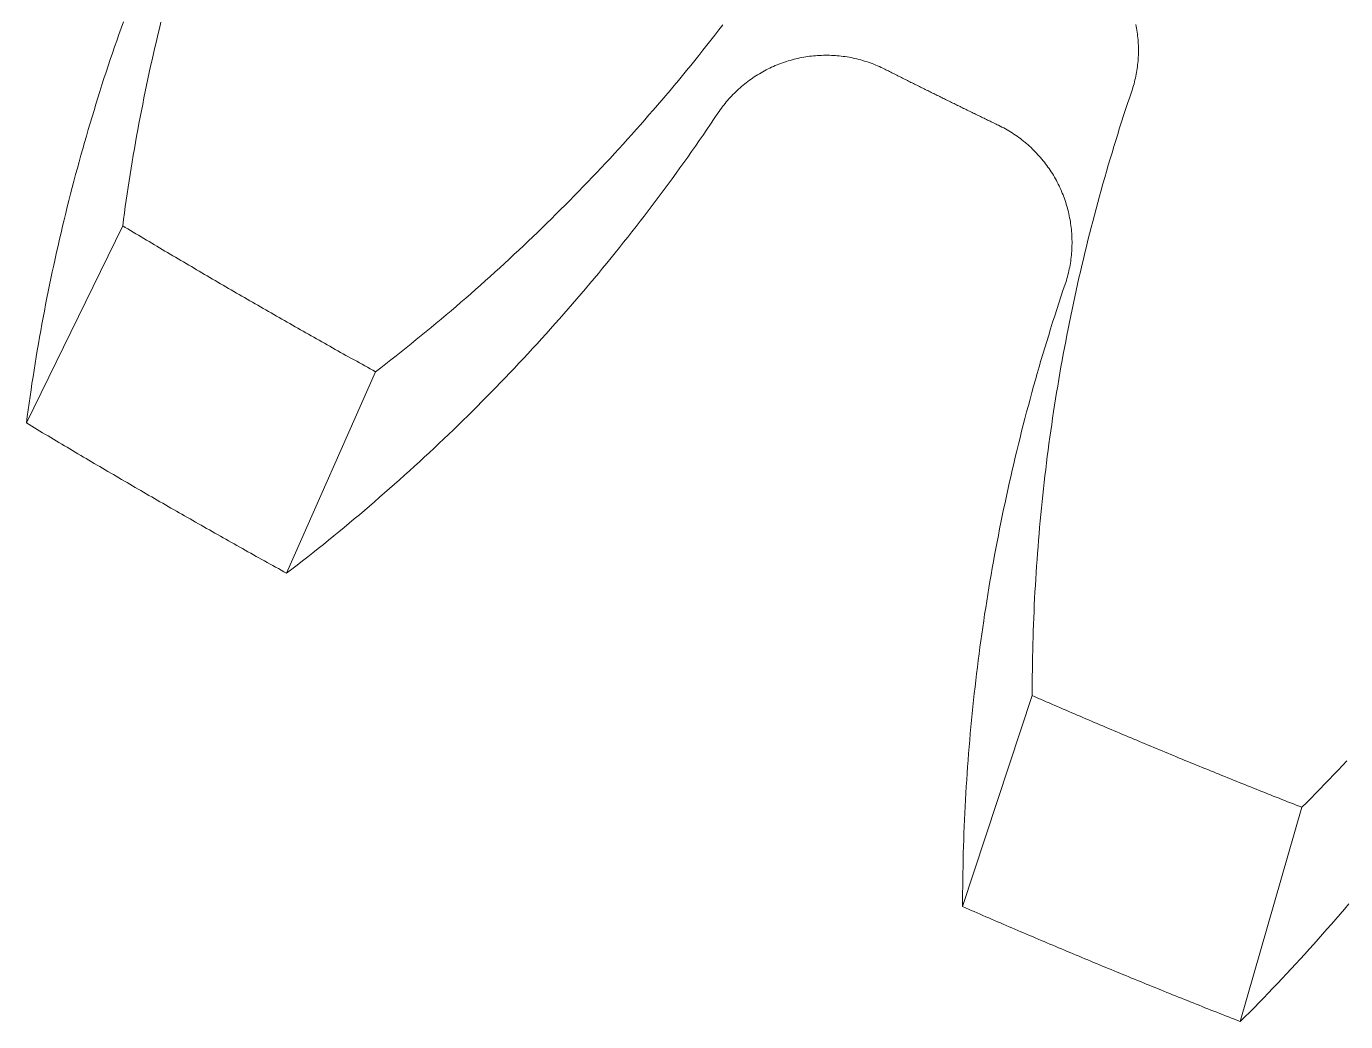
# Model space of a CAD drawing. Header units: millimetres. Extents: x 168.5 to 245.6, y 23.5 to 109.
# Drawn here: x 189.17 to 196.17, y 26.49 to 31.77 of the extents above; entities that cross this region are included whole.
import ezdxf

# ---------------------------------------------------------------- set-up
doc = ezdxf.new("R2010")
doc.units = ezdxf.units.MM
doc.layers.get('0').update_dxf_attribs({"true_color": 0xc2ced6})

# ---------------------------------------------------------------- blocks, each defined once
blk = doc.blocks.new('A$C346350F0')
at = {"color": 0, "linetype": 'Continuous', "lineweight": 0}
for p, q in [((-17.3593, -35.54), (-17.8699, -36.5855)), ((-16.0187, -36.314), (-16.4899, -37.3823)), ((-12.5372, -38.031), (-12.906, -39.1498)), ((-11.107, -38.6234), (-11.4338, -39.7596))]:
    blk.add_line(p, q, dxfattribs=at)
for points in [[(-17.1567, -34.4603), (-17.1648, -34.4937), (-17.1728, -34.5271), (-17.1807, -34.5605), (-17.1885, -34.594), (-17.1962, -34.6274), (-17.2037, -34.661), (-17.2112, -34.6945), (-17.2185, -34.728), (-17.2257, -34.7616), (-17.2328, -34.7952), (-17.2397, -34.8289), (-17.2466, -34.8625), (-17.2533, -34.8962), (-17.26, -34.9299), (-17.2665, -34.9636), (-17.2729, -34.9974), (-17.2792, -35.0311), (-17.2853, -35.0649), (-17.2914, -35.0987), (-17.2973, -35.1326), (-17.3031, -35.1664), (-17.3088, -35.2003), (-17.3144, -35.2342), (-17.3198, -35.2681), (-17.3252, -35.302), (-17.3304, -35.336), (-17.3355, -35.3699), (-17.3405, -35.4039), (-17.3454, -35.4379), (-17.3501, -35.4719), (-17.3547, -35.506), (-17.3593, -35.54)], [(-17.3557, -34.4588), (-17.3676, -34.4921), (-17.3794, -34.5254), (-17.391, -34.5588), (-17.4025, -34.5922), (-17.4139, -34.6257), (-17.4252, -34.6592), (-17.4364, -34.6928), (-17.4475, -34.7263), (-17.4584, -34.76), (-17.4693, -34.7936), (-17.48, -34.8273), (-17.4906, -34.861), (-17.5011, -34.8948), (-17.5114, -34.9286), (-17.5217, -34.9624), (-17.5318, -34.9963), (-17.5418, -35.0302), (-17.5517, -35.0642), (-17.5615, -35.0981), (-17.5712, -35.1322), (-17.5807, -35.1662), (-17.5902, -35.2003), (-17.5995, -35.2344), (-17.6087, -35.2685), (-17.6178, -35.3027), (-17.6267, -35.3369), (-17.6356, -35.3711), (-17.6443, -35.4054), (-17.6529, -35.4397), (-17.6614, -35.474), (-17.6697, -35.5084), (-17.678, -35.5428), (-17.6861, -35.5772), (-17.6941, -35.6116), (-17.702, -35.6461), (-17.7098, -35.6806), (-17.7175, -35.7151), (-17.725, -35.7496), (-17.7324, -35.7842), (-17.7397, -35.8188), (-17.7469, -35.8534), (-17.7539, -35.8881), (-17.7609, -35.9227), (-17.7677, -35.9574), (-17.7744, -35.9921), (-17.781, -36.0269), (-17.7874, -36.0616), (-17.7938, -36.0964), (-17.8, -36.1312), (-17.8061, -36.1661), (-17.8121, -36.2009), (-17.8179, -36.2358), (-17.8237, -36.2707), (-17.8293, -36.3056), (-17.8348, -36.3405), (-17.8402, -36.3755), (-17.8454, -36.4104), (-17.8506, -36.4454), (-17.8556, -36.4804), (-17.8605, -36.5154), (-17.8653, -36.5505), (-17.8699, -36.5855)], [(-16.0187, -36.314), (-15.9915, -36.2931), (-15.9643, -36.2721), (-15.9372, -36.2509), (-15.9102, -36.2297), (-15.8833, -36.2084), (-15.8564, -36.187), (-15.8296, -36.1655), (-15.8029, -36.1439), (-15.7763, -36.1222), (-15.7497, -36.1005), (-15.7232, -36.0786), (-15.6968, -36.0566), (-15.6705, -36.0346), (-15.6442, -36.0124), (-15.618, -35.9902), (-15.5919, -35.9679), (-15.5659, -35.9455), (-15.5399, -35.923), (-15.5141, -35.9004), (-15.4883, -35.8777), (-15.4626, -35.855), (-15.4369, -35.8321), (-15.4114, -35.8092), (-15.3859, -35.7861), (-15.3605, -35.763), (-15.3352, -35.7398), (-15.3099, -35.7165), (-15.2847, -35.6931), (-15.2597, -35.6697), (-15.2347, -35.6461), (-15.2097, -35.6225), (-15.1849, -35.5988), (-15.1602, -35.5749), (-15.1355, -35.551), (-15.1109, -35.5271), (-15.0864, -35.503), (-15.062, -35.4788), (-15.0376, -35.4546), (-15.0134, -35.4303), (-14.9892, -35.4059), (-14.9651, -35.3814), (-14.9411, -35.3568), (-14.9172, -35.3322), (-14.8934, -35.3075), (-14.8696, -35.2826), (-14.8459, -35.2577), (-14.8224, -35.2328), (-14.7989, -35.2077), (-14.7755, -35.1826), (-14.7522, -35.1573), (-14.7289, -35.132), (-14.7058, -35.1067), (-14.6827, -35.0812), (-14.6598, -35.0557), (-14.6369, -35.03), (-14.6141, -35.0043), (-14.5914, -34.9786), (-14.5688, -34.9527), (-14.5463, -34.9268), (-14.5238, -34.9008), (-14.5015, -34.8747), (-14.4792, -34.8485), (-14.4571, -34.8223), (-14.435, -34.796), (-14.413, -34.7696), (-14.3911, -34.7431), (-14.3693, -34.7166), (-14.3476, -34.6899), (-14.326, -34.6632), (-14.3045, -34.6365), (-14.2831, -34.6096), (-14.2617, -34.5827), (-14.2405, -34.5557), (-14.2193, -34.5287), (-14.1983, -34.5015), (-14.1773, -34.4743)], [(-12.0092, -34.8258), (-12.006, -34.8161), (-12.0029, -34.8063), (-12, -34.7965), (-11.9973, -34.7867), (-11.9946, -34.7768), (-11.9922, -34.7669), (-11.9899, -34.7569), (-11.9877, -34.7469), (-11.9857, -34.7369), (-11.9839, -34.7269), (-11.9822, -34.7168), (-11.9806, -34.7067), (-11.9792, -34.6966), (-11.978, -34.6864), (-11.9769, -34.6763), (-11.976, -34.6661), (-11.9752, -34.6559), (-11.9746, -34.6457), (-11.9741, -34.6355), (-11.9738, -34.6253), (-11.9737, -34.615), (-11.9737, -34.6048), (-11.9738, -34.5946), (-11.9742, -34.5844), (-11.9746, -34.5742), (-11.9753, -34.564), (-11.9761, -34.5538), (-11.977, -34.5436), (-11.9781, -34.5334), (-11.9793, -34.5233), (-11.9807, -34.5132), (-11.9823, -34.5031), (-11.984, -34.493), (-11.9859, -34.483), (-11.9879, -34.4729)], [(-13.3188, -34.7098), (-13.3282, -34.7052), (-13.3377, -34.7007), (-13.3473, -34.6963), (-13.3569, -34.6921), (-13.3666, -34.688), (-13.3763, -34.684), (-13.3862, -34.6803), (-13.396, -34.6766), (-13.406, -34.6731), (-13.4159, -34.6698), (-13.426, -34.6666), (-13.436, -34.6636), (-13.4462, -34.6607), (-13.4563, -34.658), (-13.4665, -34.6555), (-13.4768, -34.6531), (-13.4871, -34.6508), (-13.4974, -34.6487), (-13.5077, -34.6468), (-13.5181, -34.645), (-13.5285, -34.6434), (-13.5389, -34.6419), (-13.5493, -34.6406), (-13.5598, -34.6395), (-13.5703, -34.6385), (-13.5808, -34.6377), (-13.5913, -34.637), (-13.6018, -34.6365), (-13.6123, -34.6362), (-13.6228, -34.636), (-13.6333, -34.636), (-13.6438, -34.6361), (-13.6544, -34.6364), (-13.6649, -34.6369), (-13.6754, -34.6375), (-13.6859, -34.6383), (-13.6963, -34.6392), (-13.7068, -34.6403), (-13.7173, -34.6416), (-13.7277, -34.643), (-13.7381, -34.6446), (-13.7485, -34.6463), (-13.7588, -34.6482), (-13.7691, -34.6503), (-13.7794, -34.6525), (-13.7897, -34.6549), (-13.7999, -34.6574), (-13.81, -34.6601), (-13.8202, -34.6629), (-13.8303, -34.6659), (-13.8403, -34.669), (-13.8503, -34.6723), (-13.8602, -34.6758), (-13.8701, -34.6794), (-13.88, -34.6831), (-13.8897, -34.687), (-13.8994, -34.691), (-13.9091, -34.6952), (-13.9187, -34.6996), (-13.9282, -34.7041), (-13.9376, -34.7087), (-13.947, -34.7135), (-13.9563, -34.7184), (-13.9656, -34.7234), (-13.9747, -34.7286), (-13.9838, -34.734), (-13.9928, -34.7394), (-14.0017, -34.745), (-14.0105, -34.7508), (-14.0192, -34.7567), (-14.0278, -34.7627), (-14.0364, -34.7688), (-14.0448, -34.7751), (-14.0532, -34.7815), (-14.0614, -34.788), (-14.0696, -34.7947), (-14.0776, -34.8014), (-14.0856, -34.8083), (-14.0934, -34.8153), (-14.1011, -34.8225), (-14.1088, -34.8297), (-14.1163, -34.8371), (-14.1237, -34.8446), (-14.131, -34.8522), (-14.1381, -34.8599), (-14.1452, -34.8677), (-14.1521, -34.8756), (-14.1589, -34.8836), (-14.1656, -34.8917), (-14.1721, -34.9), (-14.1786, -34.9083), (-14.1849, -34.9167), (-14.1911, -34.9252), (-14.1971, -34.9338), (-14.203, -34.9426)], [(-13.3188, -34.7098), (-13.3124, -34.713), (-13.3061, -34.7162), (-13.2998, -34.7194), (-13.2935, -34.7226), (-13.2872, -34.7257), (-13.2808, -34.7289), (-13.2745, -34.7321), (-13.2682, -34.7353), (-13.2619, -34.7384), (-13.2556, -34.7416), (-13.2492, -34.7448), (-13.2429, -34.748), (-13.2366, -34.7511), (-13.2303, -34.7543), (-13.2239, -34.7575), (-13.2176, -34.7606), (-13.2113, -34.7638), (-13.205, -34.767), (-13.1986, -34.7701), (-13.1923, -34.7733), (-13.186, -34.7764), (-13.1797, -34.7796), (-13.1733, -34.7828), (-13.167, -34.7859), (-13.1607, -34.7891), (-13.1543, -34.7922), (-13.148, -34.7954), (-13.1417, -34.7985), (-13.1353, -34.8017), (-13.129, -34.8048), (-13.1227, -34.808), (-13.1163, -34.8111), (-13.11, -34.8143), (-13.1037, -34.8174), (-13.0973, -34.8205), (-13.091, -34.8237), (-13.0847, -34.8268), (-13.0783, -34.83), (-13.072, -34.8331), (-13.0656, -34.8362), (-13.0593, -34.8394), (-13.053, -34.8425), (-13.0466, -34.8457), (-13.0403, -34.8488), (-13.0339, -34.8519), (-13.0276, -34.855), (-13.0213, -34.8582), (-13.0149, -34.8613), (-13.0086, -34.8644), (-13.0022, -34.8676), (-12.9959, -34.8707), (-12.9895, -34.8738), (-12.9832, -34.8769), (-12.9768, -34.8801), (-12.9705, -34.8832), (-12.9642, -34.8863), (-12.9578, -34.8894), (-12.9515, -34.8925), (-12.9451, -34.8956), (-12.9388, -34.8988), (-12.9324, -34.9019), (-12.9261, -34.905), (-12.9197, -34.9081), (-12.9133, -34.9112), (-12.907, -34.9143), (-12.9006, -34.9174), (-12.8943, -34.9205), (-12.8879, -34.9236), (-12.8816, -34.9267), (-12.8752, -34.9298), (-12.8689, -34.9329), (-12.8625, -34.936), (-12.8562, -34.9391), (-12.8498, -34.9422), (-12.8434, -34.9453), (-12.8371, -34.9484), (-12.8307, -34.9515), (-12.8244, -34.9546), (-12.818, -34.9577), (-12.8116, -34.9608), (-12.8053, -34.9639), (-12.7989, -34.967), (-12.7925, -34.9701), (-12.7862, -34.9732), (-12.7798, -34.9762), (-12.7735, -34.9793), (-12.7671, -34.9824), (-12.7607, -34.9855), (-12.7544, -34.9886), (-12.748, -34.9917), (-12.7416, -34.9947), (-12.7353, -34.9978), (-12.7289, -35.0009), (-12.7225, -35.004), (-12.7161, -35.007)], [(-12.0092, -34.8258), (-12.0202, -34.8583), (-12.0311, -34.8909), (-12.0418, -34.9235), (-12.0525, -34.9562), (-12.063, -34.9889), (-12.0734, -35.0216), (-12.0837, -35.0544), (-12.0939, -35.0872), (-12.104, -35.12), (-12.1139, -35.1529), (-12.1238, -35.1858), (-12.1335, -35.2187), (-12.1432, -35.2517), (-12.1527, -35.2847), (-12.1621, -35.3177), (-12.1713, -35.3508), (-12.1805, -35.3839), (-12.1896, -35.417), (-12.1985, -35.4502), (-12.2073, -35.4834), (-12.216, -35.5166), (-12.2246, -35.5499), (-12.2331, -35.5832), (-12.2415, -35.6165), (-12.2497, -35.6498), (-12.2579, -35.6832), (-12.2659, -35.7166), (-12.2738, -35.75), (-12.2816, -35.7835), (-12.2893, -35.8169), (-12.2968, -35.8504), (-12.3043, -35.884), (-12.3116, -35.9175), (-12.3188, -35.9511), (-12.3259, -35.9847), (-12.3329, -36.0183), (-12.3397, -36.052), (-12.3465, -36.0857), (-12.3531, -36.1194), (-12.3596, -36.1531), (-12.366, -36.1868), (-12.3723, -36.2206), (-12.3785, -36.2544), (-12.3845, -36.2882), (-12.3905, -36.322), (-12.3963, -36.3559), (-12.402, -36.3898), (-12.4076, -36.4237), (-12.413, -36.4576), (-12.4184, -36.4915), (-12.4236, -36.5254), (-12.4287, -36.5594), (-12.4337, -36.5934), (-12.4386, -36.6274), (-12.4434, -36.6614), (-12.448, -36.6954), (-12.4525, -36.7295), (-12.457, -36.7635), (-12.4612, -36.7976), (-12.4654, -36.8317), (-12.4695, -36.8658), (-12.4734, -36.8999), (-12.4772, -36.9341), (-12.4809, -36.9682), (-12.4845, -37.0024), (-12.488, -37.0366), (-12.4913, -37.0707), (-12.4946, -37.1049), (-12.4977, -37.1391), (-12.5007, -37.1734), (-12.5036, -37.2076), (-12.5063, -37.2418), (-12.509, -37.2761), (-12.5115, -37.3103), (-12.5139, -37.3446), (-12.5162, -37.3789), (-12.5184, -37.4131), (-12.5204, -37.4474), (-12.5223, -37.4817), (-12.5242, -37.516), (-12.5259, -37.5503), (-12.5274, -37.5846), (-12.5289, -37.6189), (-12.5302, -37.6533), (-12.5315, -37.6876), (-12.5326, -37.7219), (-12.5335, -37.7563), (-12.5344, -37.7906), (-12.5352, -37.8249), (-12.5358, -37.8593), (-12.5363, -37.8936), (-12.5367, -37.928), (-12.537, -37.9623), (-12.5371, -37.9967), (-12.5372, -38.031)], [(-16.4899, -37.3823), (-16.4619, -37.3607), (-16.4339, -37.3391), (-16.4061, -37.3173), (-16.3783, -37.2955), (-16.3505, -37.2735), (-16.3229, -37.2515), (-16.2953, -37.2294), (-16.2678, -37.2071), (-16.2404, -37.1848), (-16.213, -37.1624), (-16.1858, -37.1399), (-16.1586, -37.1173), (-16.1315, -37.0946), (-16.1044, -37.0718), (-16.0775, -37.0489), (-16.0506, -37.026), (-16.0238, -37.0029), (-15.9971, -36.9797), (-15.9704, -36.9565), (-15.9439, -36.9331), (-15.9174, -36.9097), (-15.891, -36.8862), (-15.8647, -36.8626), (-15.8385, -36.8388), (-15.8123, -36.815), (-15.7863, -36.7912), (-15.7603, -36.7672), (-15.7344, -36.7431), (-15.7086, -36.719), (-15.6828, -36.6947), (-15.6572, -36.6704), (-15.6316, -36.646), (-15.6061, -36.6214), (-15.5807, -36.5968), (-15.5554, -36.5722), (-15.5302, -36.5474), (-15.505, -36.5225), (-15.48, -36.4976), (-15.455, -36.4725), (-15.4301, -36.4474), (-15.4053, -36.4222), (-15.3806, -36.3969), (-15.356, -36.3715), (-15.3315, -36.3461), (-15.307, -36.3205), (-15.2827, -36.2949), (-15.2584, -36.2692), (-15.2342, -36.2434), (-15.2101, -36.2175), (-15.1861, -36.1916), (-15.1622, -36.1655), (-15.1384, -36.1394), (-15.1147, -36.1132), (-15.091, -36.0869), (-15.0675, -36.0605), (-15.044, -36.0341), (-15.0206, -36.0075), (-14.9974, -35.9809), (-14.9742, -35.9542), (-14.9511, -35.9274), (-14.9281, -35.9006), (-14.9052, -35.8737), (-14.8824, -35.8466), (-14.8596, -35.8195), (-14.837, -35.7924), (-14.8145, -35.7651), (-14.792, -35.7378), (-14.7697, -35.7104), (-14.7474, -35.6829), (-14.7253, -35.6554), (-14.7032, -35.6277), (-14.6813, -35.6), (-14.6594, -35.5722), (-14.6376, -35.5444), (-14.6159, -35.5165), (-14.5944, -35.4884), (-14.5729, -35.4604), (-14.5515, -35.4322), (-14.5302, -35.404), (-14.509, -35.3757), (-14.4879, -35.3473), (-14.4669, -35.3188), (-14.446, -35.2903), (-14.4252, -35.2617), (-14.4045, -35.2331), (-14.3839, -35.2043), (-14.3634, -35.1755), (-14.343, -35.1466), (-14.3227, -35.1177), (-14.3025, -35.0887), (-14.2824, -35.0596), (-14.2624, -35.0304), (-14.2425, -35.0012), (-14.2227, -34.9719), (-14.203, -34.9426)], [(-12.3625, -35.8502), (-12.3592, -35.8403), (-12.356, -35.8302), (-12.353, -35.8201), (-12.3502, -35.81), (-12.3475, -35.7998), (-12.345, -35.7896), (-12.3426, -35.7794), (-12.3404, -35.7691), (-12.3383, -35.7588), (-12.3364, -35.7484), (-12.3346, -35.738), (-12.333, -35.7276), (-12.3316, -35.7172), (-12.3303, -35.7068), (-12.3292, -35.6963), (-12.3283, -35.6858), (-12.3275, -35.6754), (-12.3268, -35.6649), (-12.3264, -35.6543), (-12.3261, -35.6438), (-12.3259, -35.6333), (-12.3259, -35.6228), (-12.3261, -35.6123), (-12.3264, -35.6017), (-12.3269, -35.5912), (-12.3275, -35.5807), (-12.3284, -35.5702), (-12.3293, -35.5598), (-12.3304, -35.5493), (-12.3317, -35.5389), (-12.3332, -35.5284), (-12.3348, -35.5181), (-12.3366, -35.5077), (-12.3385, -35.4973), (-12.3406, -35.487), (-12.3428, -35.4767), (-12.3452, -35.4665), (-12.3477, -35.4563), (-12.3504, -35.4461), (-12.3533, -35.436), (-12.3563, -35.4259), (-12.3595, -35.4159), (-12.3628, -35.4059), (-12.3663, -35.396), (-12.3699, -35.3861), (-12.3737, -35.3763), (-12.3776, -35.3665), (-12.3816, -35.3568), (-12.3859, -35.3472), (-12.3902, -35.3376), (-12.3947, -35.3281), (-12.3994, -35.3186), (-12.4042, -35.3093), (-12.4091, -35.3), (-12.4142, -35.2908), (-12.4194, -35.2816), (-12.4248, -35.2726), (-12.4303, -35.2636), (-12.4359, -35.2547), (-12.4417, -35.2459), (-12.4476, -35.2372), (-12.4536, -35.2286), (-12.4598, -35.2201), (-12.4661, -35.2116), (-12.4725, -35.2033), (-12.479, -35.1951), (-12.4857, -35.1869), (-12.4925, -35.1789), (-12.4994, -35.171), (-12.5064, -35.1632), (-12.5136, -35.1554), (-12.5209, -35.1478), (-12.5283, -35.1403), (-12.5358, -35.133), (-12.5434, -35.1257), (-12.5511, -35.1186), (-12.5589, -35.1115), (-12.5669, -35.1046), (-12.5749, -35.0978), (-12.583, -35.0912), (-12.5913, -35.0846), (-12.5996, -35.0782), (-12.6081, -35.0719), (-12.6166, -35.0658), (-12.6252, -35.0598), (-12.6339, -35.0539), (-12.6427, -35.0481), (-12.6516, -35.0425), (-12.6606, -35.037), (-12.6697, -35.0317), (-12.6788, -35.0265), (-12.688, -35.0214), (-12.6973, -35.0165), (-12.7067, -35.0117), (-12.7161, -35.007)], [(-17.3593, -35.54), (-17.3453, -35.5484), (-17.3313, -35.5568), (-17.3174, -35.5652), (-17.3034, -35.5736), (-17.2894, -35.582), (-17.2755, -35.5904), (-17.2615, -35.5988), (-17.2475, -35.6071), (-17.2335, -35.6155), (-17.2195, -35.6239), (-17.2055, -35.6322), (-17.1915, -35.6406), (-17.1775, -35.6489), (-17.1635, -35.6572), (-17.1495, -35.6656), (-17.1355, -35.6739), (-17.1215, -35.6822), (-17.1075, -35.6905), (-17.0935, -35.6988), (-17.0795, -35.7071), (-17.0654, -35.7154), (-17.0514, -35.7237), (-17.0374, -35.732), (-17.0233, -35.7403), (-17.0093, -35.7486), (-16.9953, -35.7568), (-16.9812, -35.7651), (-16.9672, -35.7733), (-16.9531, -35.7816), (-16.9391, -35.7898), (-16.925, -35.7981), (-16.9109, -35.8063), (-16.8969, -35.8146), (-16.8828, -35.8228), (-16.8687, -35.831), (-16.8547, -35.8392), (-16.8406, -35.8474), (-16.8265, -35.8556), (-16.8124, -35.8638), (-16.7983, -35.872), (-16.7843, -35.8802), (-16.7702, -35.8884), (-16.7561, -35.8966), (-16.742, -35.9047), (-16.7279, -35.9129), (-16.7138, -35.9211), (-16.6996, -35.9292), (-16.6855, -35.9374), (-16.6714, -35.9455), (-16.6573, -35.9536), (-16.6432, -35.9618), (-16.6291, -35.9699), (-16.6149, -35.978), (-16.6008, -35.9861), (-16.5867, -35.9942), (-16.5725, -36.0023), (-16.5584, -36.0104), (-16.5442, -36.0185), (-16.5301, -36.0266), (-16.5159, -36.0347), (-16.5018, -36.0428), (-16.4876, -36.0508), (-16.4735, -36.0589), (-16.4593, -36.067), (-16.4451, -36.075), (-16.431, -36.0831), (-16.4168, -36.0911), (-16.4026, -36.0991), (-16.3884, -36.1072), (-16.3743, -36.1152), (-16.3601, -36.1232), (-16.3459, -36.1312), (-16.3317, -36.1392), (-16.3175, -36.1473), (-16.3033, -36.1553), (-16.2891, -36.1632), (-16.2749, -36.1712), (-16.2607, -36.1792), (-16.2465, -36.1872), (-16.2323, -36.1952), (-16.2181, -36.2031), (-16.2038, -36.2111), (-16.1896, -36.219), (-16.1754, -36.227), (-16.1612, -36.2349), (-16.1469, -36.2429), (-16.1327, -36.2508), (-16.1185, -36.2587), (-16.1042, -36.2666), (-16.09, -36.2745), (-16.0757, -36.2825), (-16.0615, -36.2904), (-16.0472, -36.2983), (-16.033, -36.3061), (-16.0187, -36.314)], [(-12.3625, -35.8502), (-12.3738, -35.8837), (-12.385, -35.9173), (-12.396, -35.9509), (-12.407, -35.9845), (-12.4178, -36.0181), (-12.4286, -36.0518), (-12.4392, -36.0856), (-12.4497, -36.1193), (-12.46, -36.1531), (-12.4703, -36.187), (-12.4804, -36.2208), (-12.4905, -36.2547), (-12.5004, -36.2887), (-12.5102, -36.3227), (-12.5198, -36.3567), (-12.5294, -36.3907), (-12.5388, -36.4248), (-12.5481, -36.4589), (-12.5573, -36.493), (-12.5664, -36.5272), (-12.5754, -36.5614), (-12.5842, -36.5956), (-12.593, -36.6299), (-12.6016, -36.6642), (-12.6101, -36.6985), (-12.6185, -36.7329), (-12.6267, -36.7672), (-12.6349, -36.8017), (-12.6429, -36.8361), (-12.6508, -36.8706), (-12.6586, -36.905), (-12.6662, -36.9396), (-12.6738, -36.9741), (-12.6812, -37.0087), (-12.6885, -37.0433), (-12.6957, -37.0779), (-12.7027, -37.1125), (-12.7097, -37.1472), (-12.7165, -37.1819), (-12.7232, -37.2166), (-12.7298, -37.2513), (-12.7363, -37.2861), (-12.7426, -37.3209), (-12.7489, -37.3557), (-12.755, -37.3905), (-12.7609, -37.4254), (-12.7668, -37.4602), (-12.7726, -37.4951), (-12.7782, -37.53), (-12.7837, -37.565), (-12.7891, -37.5999), (-12.7943, -37.6349), (-12.7995, -37.6699), (-12.8045, -37.7048), (-12.8094, -37.7399), (-12.8142, -37.7749), (-12.8189, -37.8099), (-12.8234, -37.845), (-12.8278, -37.8801), (-12.8321, -37.9152), (-12.8363, -37.9503), (-12.8403, -37.9854), (-12.8443, -38.0206), (-12.8481, -38.0557), (-12.8518, -38.0909), (-12.8554, -38.1261), (-12.8588, -38.1612), (-12.8621, -38.1964), (-12.8653, -38.2317), (-12.8684, -38.2669), (-12.8714, -38.3021), (-12.8742, -38.3374), (-12.8769, -38.3726), (-12.8795, -38.4079), (-12.882, -38.4431), (-12.8844, -38.4784), (-12.8866, -38.5137), (-12.8887, -38.549), (-12.8907, -38.5843), (-12.8926, -38.6196), (-12.8943, -38.6549), (-12.8959, -38.6902), (-12.8974, -38.7256), (-12.8988, -38.7609), (-12.9001, -38.7962), (-12.9012, -38.8316), (-12.9022, -38.8669), (-12.9031, -38.9023), (-12.9039, -38.9376), (-12.9046, -38.973), (-12.9051, -39.0083), (-12.9055, -39.0437), (-12.9058, -39.079), (-12.9059, -39.1144), (-12.906, -39.1498)], [(-11.107, -38.6234), (-11.0828, -38.5991), (-11.0586, -38.5747), (-11.0345, -38.5502), (-11.0105, -38.5257), (-10.9866, -38.501), (-10.9627, -38.4763), (-10.939, -38.4515), (-10.9153, -38.4266), (-10.8917, -38.4016), (-10.8682, -38.3765)], [(-17.8699, -36.5855), (-17.8555, -36.5942), (-17.8412, -36.6028), (-17.8268, -36.6114), (-17.8124, -36.6201), (-17.798, -36.6287), (-17.7836, -36.6373), (-17.7693, -36.646), (-17.7549, -36.6546), (-17.7405, -36.6632), (-17.7261, -36.6718), (-17.7117, -36.6804), (-17.6973, -36.689), (-17.6828, -36.6976), (-17.6684, -36.7061), (-17.654, -36.7147), (-17.6396, -36.7233), (-17.6252, -36.7319), (-17.6107, -36.7404), (-17.5963, -36.749), (-17.5819, -36.7575), (-17.5674, -36.7661), (-17.553, -36.7746), (-17.5386, -36.7831), (-17.5241, -36.7916), (-17.5097, -36.8002), (-17.4952, -36.8087), (-17.4807, -36.8172), (-17.4663, -36.8257), (-17.4518, -36.8342), (-17.4374, -36.8427), (-17.4229, -36.8512), (-17.4084, -36.8596), (-17.3939, -36.8681), (-17.3795, -36.8766), (-17.365, -36.885), (-17.3505, -36.8935), (-17.336, -36.9019), (-17.3215, -36.9104), (-17.307, -36.9188), (-17.2925, -36.9273), (-17.278, -36.9357), (-17.2635, -36.9441), (-17.249, -36.9525), (-17.2345, -36.9609), (-17.2199, -36.9693), (-17.2054, -36.9777), (-17.1909, -36.9861), (-17.1764, -36.9945), (-17.1618, -37.0029), (-17.1473, -37.0113), (-17.1328, -37.0196), (-17.1182, -37.028), (-17.1037, -37.0364), (-17.0891, -37.0447), (-17.0746, -37.0531), (-17.06, -37.0614), (-17.0455, -37.0697), (-17.0309, -37.0781), (-17.0164, -37.0864), (-17.0018, -37.0947), (-16.9872, -37.103), (-16.9726, -37.1113), (-16.9581, -37.1196), (-16.9435, -37.1279), (-16.9289, -37.1362), (-16.9143, -37.1445), (-16.8997, -37.1528), (-16.8851, -37.1611), (-16.8705, -37.1693), (-16.8559, -37.1776), (-16.8413, -37.1859), (-16.8267, -37.1941), (-16.8121, -37.2023), (-16.7975, -37.2106), (-16.7829, -37.2188), (-16.7683, -37.227), (-16.7537, -37.2353), (-16.739, -37.2435), (-16.7244, -37.2517), (-16.7098, -37.2599), (-16.6951, -37.2681), (-16.6805, -37.2763), (-16.6659, -37.2845), (-16.6512, -37.2927), (-16.6366, -37.3008), (-16.6219, -37.309), (-16.6073, -37.3172), (-16.5926, -37.3253), (-16.5779, -37.3335), (-16.5633, -37.3416), (-16.5486, -37.3498), (-16.5339, -37.3579), (-16.5193, -37.366), (-16.5046, -37.3742), (-16.4899, -37.3823)], [(-11.4338, -39.7596), (-11.4088, -39.7346), (-11.3839, -39.7094), (-11.3591, -39.6842), (-11.3344, -39.659), (-11.3098, -39.6336), (-11.2852, -39.6081), (-11.2608, -39.5826), (-11.2364, -39.557), (-11.2121, -39.5313), (-11.188, -39.5055), (-11.1639, -39.4796), (-11.1398, -39.4536), (-11.1159, -39.4276), (-11.0921, -39.4015), (-11.0684, -39.3753), (-11.0447, -39.349), (-11.0212, -39.3226), (-10.9977, -39.2962), (-10.9743, -39.2696), (-10.951, -39.243), (-10.9279, -39.2163), (-10.9048, -39.1896), (-10.8817, -39.1627), (-10.8588, -39.1358)], [(-12.5372, -38.031), (-12.5222, -38.0375), (-12.5073, -38.044), (-12.4923, -38.0505), (-12.4774, -38.057), (-12.4625, -38.0635), (-12.4475, -38.07), (-12.4326, -38.0765), (-12.4176, -38.0829), (-12.4026, -38.0894), (-12.3877, -38.0959), (-12.3727, -38.1023), (-12.3578, -38.1088), (-12.3428, -38.1152), (-12.3278, -38.1217), (-12.3128, -38.1281), (-12.2979, -38.1345), (-12.2829, -38.1409), (-12.2679, -38.1473), (-12.2529, -38.1537), (-12.2379, -38.1601), (-12.223, -38.1665), (-12.208, -38.1729), (-12.193, -38.1793), (-12.178, -38.1857), (-12.163, -38.1921), (-12.148, -38.1984), (-12.133, -38.2048), (-12.118, -38.2111), (-12.103, -38.2175), (-12.0879, -38.2238), (-12.0729, -38.2302), (-12.0579, -38.2365), (-12.0429, -38.2428), (-12.0279, -38.2491), (-12.0129, -38.2555), (-11.9978, -38.2618), (-11.9828, -38.2681), (-11.9678, -38.2744), (-11.9527, -38.2807), (-11.9377, -38.2869), (-11.9227, -38.2932), (-11.9076, -38.2995), (-11.8926, -38.3058), (-11.8775, -38.312), (-11.8625, -38.3183), (-11.8474, -38.3245), (-11.8324, -38.3308), (-11.8173, -38.337), (-11.8023, -38.3432), (-11.7872, -38.3494), (-11.7722, -38.3557), (-11.7571, -38.3619), (-11.742, -38.3681), (-11.727, -38.3743), (-11.7119, -38.3805), (-11.6968, -38.3867), (-11.6817, -38.3929), (-11.6667, -38.399), (-11.6516, -38.4052), (-11.6365, -38.4114), (-11.6214, -38.4175), (-11.6063, -38.4237), (-11.5912, -38.4298), (-11.5761, -38.436), (-11.561, -38.4421), (-11.5459, -38.4482), (-11.5308, -38.4544), (-11.5157, -38.4605), (-11.5006, -38.4666), (-11.4855, -38.4727), (-11.4704, -38.4788), (-11.4553, -38.4849), (-11.4402, -38.491), (-11.4251, -38.4971), (-11.4099, -38.5031), (-11.3948, -38.5092), (-11.3797, -38.5153), (-11.3646, -38.5213), (-11.3494, -38.5274), (-11.3343, -38.5334), (-11.3192, -38.5395), (-11.304, -38.5455), (-11.2889, -38.5515), (-11.2738, -38.5575), (-11.2586, -38.5636), (-11.2435, -38.5696), (-11.2283, -38.5756), (-11.2132, -38.5816), (-11.198, -38.5876), (-11.1829, -38.5936), (-11.1677, -38.5995), (-11.1525, -38.6055), (-11.1374, -38.6115), (-11.1222, -38.6174), (-11.107, -38.6234)], [(-12.906, -39.1498), (-12.8906, -39.1565), (-12.8752, -39.1632), (-12.8598, -39.1698), (-12.8444, -39.1765), (-12.8291, -39.1832), (-12.8137, -39.1899), (-12.7983, -39.1966), (-12.7829, -39.2032), (-12.7675, -39.2099), (-12.7521, -39.2165), (-12.7367, -39.2232), (-12.7213, -39.2298), (-12.7059, -39.2364), (-12.6905, -39.2431), (-12.675, -39.2497), (-12.6596, -39.2563), (-12.6442, -39.2629), (-12.6288, -39.2695), (-12.6134, -39.2761), (-12.5979, -39.2827), (-12.5825, -39.2893), (-12.5671, -39.2959), (-12.5516, -39.3024), (-12.5362, -39.309), (-12.5208, -39.3156), (-12.5053, -39.3221), (-12.4899, -39.3287), (-12.4744, -39.3352), (-12.459, -39.3417), (-12.4435, -39.3483), (-12.4281, -39.3548), (-12.4126, -39.3613), (-12.3972, -39.3678), (-12.3817, -39.3743), (-12.3662, -39.3808), (-12.3508, -39.3873), (-12.3353, -39.3938), (-12.3198, -39.4003), (-12.3044, -39.4067), (-12.2889, -39.4132), (-12.2734, -39.4197), (-12.2579, -39.4261), (-12.2424, -39.4326), (-12.2269, -39.439), (-12.2115, -39.4455), (-12.196, -39.4519), (-12.1805, -39.4583), (-12.165, -39.4647), (-12.1495, -39.4712), (-12.134, -39.4776), (-12.1185, -39.484), (-12.1029, -39.4904), (-12.0874, -39.4967), (-12.0719, -39.5031), (-12.0564, -39.5095), (-12.0409, -39.5159), (-12.0254, -39.5222), (-12.0099, -39.5286), (-11.9943, -39.535), (-11.9788, -39.5413), (-11.9633, -39.5476), (-11.9477, -39.554), (-11.9322, -39.5603), (-11.9167, -39.5666), (-11.9011, -39.5729), (-11.8856, -39.5793), (-11.87, -39.5856), (-11.8545, -39.5919), (-11.8389, -39.5981), (-11.8234, -39.6044), (-11.8078, -39.6107), (-11.7923, -39.617), (-11.7767, -39.6233), (-11.7611, -39.6295), (-11.7456, -39.6358), (-11.73, -39.642), (-11.7144, -39.6483), (-11.6989, -39.6545), (-11.6833, -39.6607), (-11.6677, -39.6669), (-11.6521, -39.6732), (-11.6366, -39.6794), (-11.621, -39.6856), (-11.6054, -39.6918), (-11.5898, -39.698), (-11.5742, -39.7042), (-11.5586, -39.7103), (-11.543, -39.7165), (-11.5274, -39.7227), (-11.5118, -39.7289), (-11.4962, -39.735), (-11.4806, -39.7412), (-11.465, -39.7473), (-11.4494, -39.7534), (-11.4338, -39.7596)]]:
    blk.add_lwpolyline(points, dxfattribs=at)

msp = doc.modelspace()

# ---------------------------------------------------------------- block references
msp.add_blockref('A$C346350F0', (207.0437, 66.2519))

doc.saveas('drawing.dxf')
